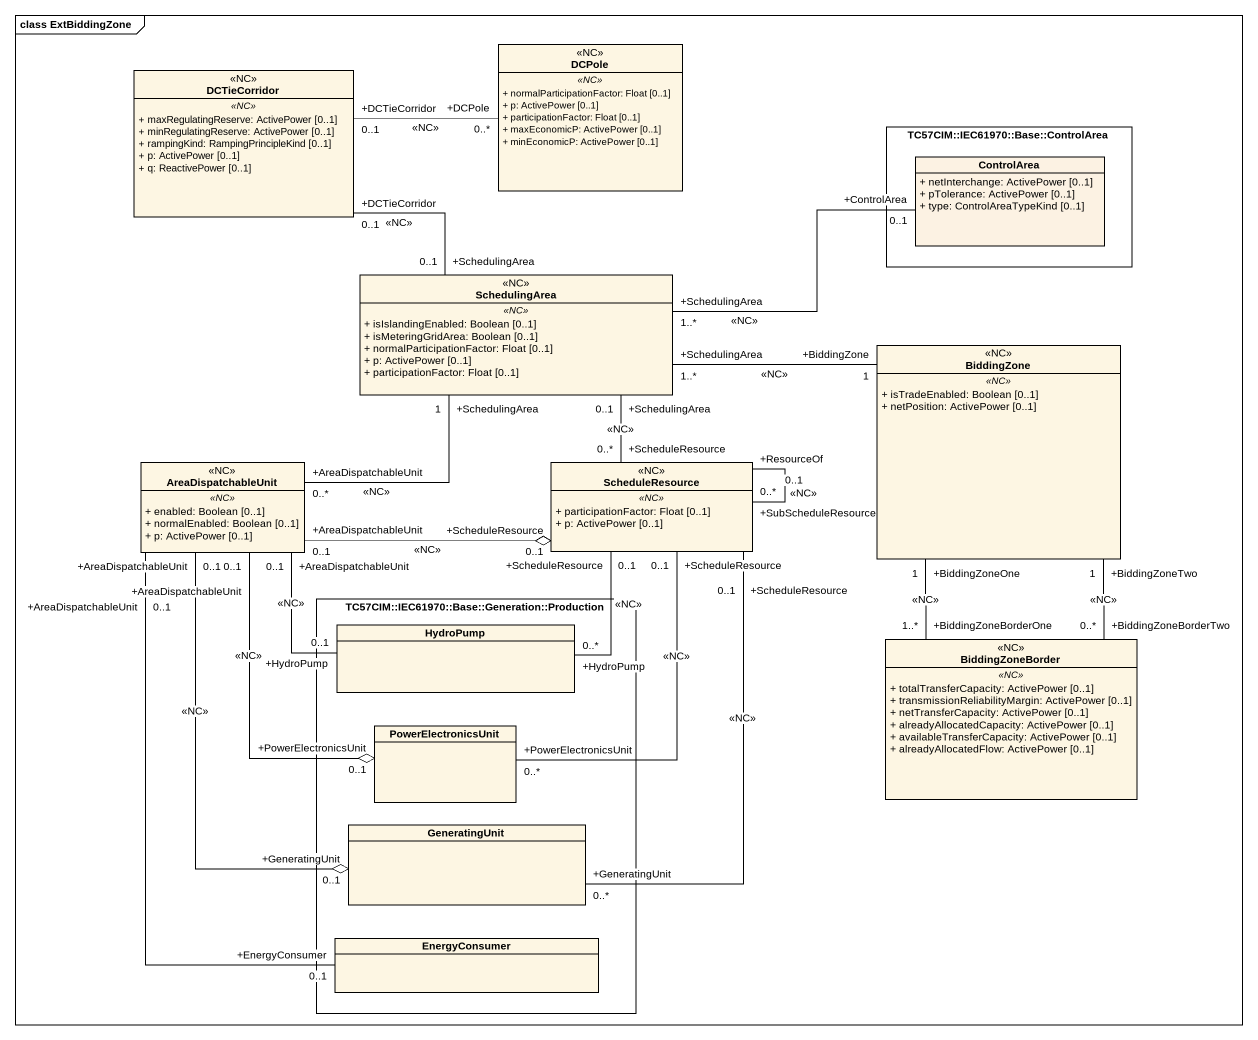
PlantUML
@startuml
mainframe class ExtBiddingZone
hide circle
hide empty members
skinparam classAttributeIconSize 0
class DCPole <<NC>> {
  .. <<NC>> ..
  + normalParticipationFactor: Float [0..1]
  + p: ActivePower [0..1]
  + participationFactor: Float [0..1]
  + maxEconomicP: ActivePower [0..1]
  + minEconomicP: ActivePower [0..1]
}
class DCTieCorridor <<NC>> {
  .. <<NC>> ..
  + maxRegulatingReserve: ActivePower [0..1]
  + minRegulatingReserve: ActivePower [0..1]
  + rampingKind: RampingPrincipleKind [0..1]
  + p: ActivePower [0..1]
  + q: ReactivePower [0..1]
}
rectangle "TC57CIM::IEC61970::Base::ControlArea" as TC57CIM_IEC61970_Base {
  class ControlArea #FCF2E3 {
    + netInterchange: ActivePower [0..1]
    + pTolerance: ActivePower [0..1]
    + type: ControlAreaTypeKind [0..1]
  }
}
class SchedulingArea <<NC>> {
  .. <<NC>> ..
  + isIslandingEnabled: Boolean [0..1]
  + isMeteringGridArea: Boolean [0..1]
  + normalParticipationFactor: Float [0..1]
  + p: ActivePower [0..1]
  + participationFactor: Float [0..1]
}
class BiddingZone <<NC>> {
  .. <<NC>> ..
  + isTradeEnabled: Boolean [0..1]
  + netPosition: ActivePower [0..1]
}
class AreaDispatchableUnit <<NC>> {
  .. <<NC>> ..
  + enabled: Boolean [0..1]
  + normalEnabled: Boolean [0..1]
  + p: ActivePower [0..1]
}
class ScheduleResource <<NC>> {
  .. <<NC>> ..
  + participationFactor: Float [0..1]
  + p: ActivePower [0..1]
}
rectangle "TC57CIM::IEC61970::Base::Generation::Production" as TC57CIM_IEC61970_Base_2 {
  class HydroPump
  class PowerElectronicsUnit
  class GeneratingUnit
  class EnergyConsumer
}
class BiddingZoneBorder <<NC>> {
  .. <<NC>> ..
  + totalTransferCapacity: ActivePower [0..1]
  + transmissionReliabilityMargin: ActivePower [0..1]
  + netTransferCapacity: ActivePower [0..1]
  + alreadyAllocatedCapacity: ActivePower [0..1]
  + availableTransferCapacity: ActivePower [0..1]
  + alreadyAllocatedFlow: ActivePower [0..1]
}
DCPole "+DCPole\n0..*" -left- "+DCTieCorridor\n0..1" DCTieCorridor : <<NC>>
SchedulingArea "+SchedulingArea\n0..1" -up- "+DCTieCorridor\n0..1" DCTieCorridor : <<NC>>
SchedulingArea "+SchedulingArea\n1..*" -right- "+ControlArea\n0..1" ControlArea : <<NC>>
BiddingZone "+BiddingZone\n1" -left- "+SchedulingArea\n1..*" SchedulingArea : <<NC>>
AreaDispatchableUnit "+AreaDispatchableUnit\n0..*" -right- "+SchedulingArea\n1" SchedulingArea : <<NC>>
AreaDispatchableUnit "+AreaDispatchableUnit\n0..1" -- "+HydroPump\n0..1" HydroPump : <<NC>>
AreaDispatchableUnit "+AreaDispatchableUnit\n0..1" --o "+PowerElectronicsUnit\n0..1" PowerElectronicsUnit : <<NC>>
AreaDispatchableUnit "+AreaDispatchableUnit\n0..1" --o "+GeneratingUnit\n0..1" GeneratingUnit : <<NC>>
AreaDispatchableUnit "+AreaDispatchableUnit\n0..1" -- "+EnergyConsumer\n0..1" EnergyConsumer
ScheduleResource "+ScheduleResource\n0..*" -up- "+SchedulingArea\n0..1" SchedulingArea : <<NC>>
ScheduleResource "+ScheduleResource\n0..1" o-left- "+AreaDispatchableUnit\n0..1" AreaDispatchableUnit : <<NC>>
ScheduleResource "+SubScheduleResource\n0..*" -- "+ResourceOf\n0..1" ScheduleResource : <<NC>>
ScheduleResource "+ScheduleResource\n0..1" -- "+HydroPump\n0..*" HydroPump : <<NC>>
ScheduleResource "+ScheduleResource\n0..1" -- "+PowerElectronicsUnit\n0..*" PowerElectronicsUnit : <<NC>>
ScheduleResource "+ScheduleResource\n0..1" -- "+GeneratingUnit\n0..*" GeneratingUnit : <<NC>>
BiddingZoneBorder "+BiddingZoneBorderOne\n1..*" -up- "+BiddingZoneOne\n1" BiddingZone : <<NC>>
BiddingZoneBorder "+BiddingZoneBorderTwo\n0..*" -up- "+BiddingZoneTwo\n1" BiddingZone : <<NC>>
@enduml
